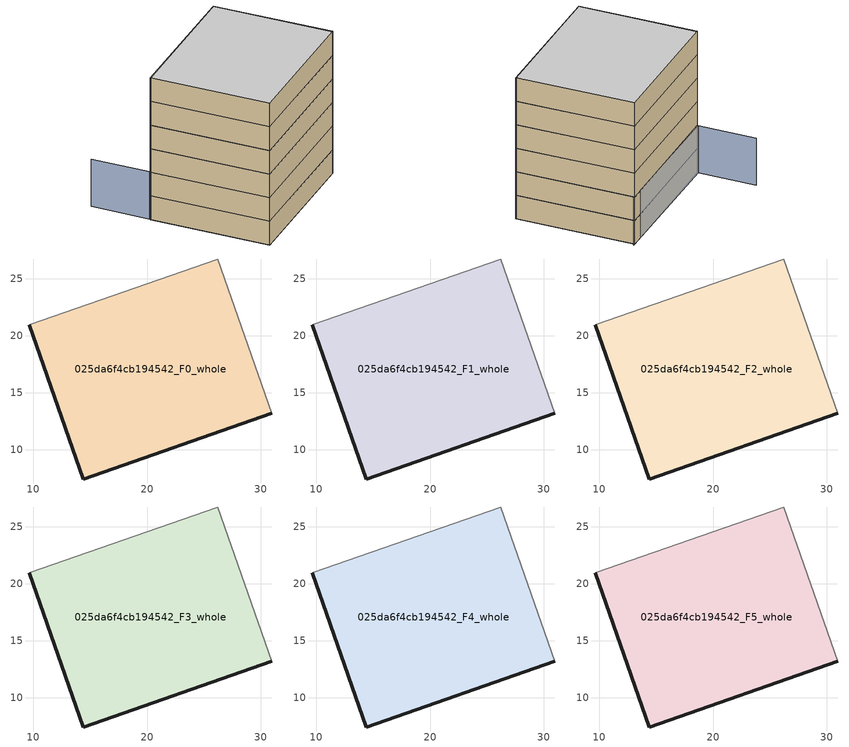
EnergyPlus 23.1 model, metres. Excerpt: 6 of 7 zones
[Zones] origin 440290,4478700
025da6f4cb194542_F0_whole
 floor ground (EU_floor_Construction): 30.93,13.2 26.19,26.75 9.66,20.96 14.4,7.42 z0
 wall outside (EU_wall_Construction): 30.93,13.2 14.4,7.42 9.66,20.96 z0:3
 wall adiabatic (EU_wall_Construction): 9.66,20.96 26.19,26.75 30.93,13.2 z0:3
025da6f4cb194542_F1_whole
 floor to 025da6f4cb194542_F0_whole (EU_floor_Construction): 30.93,13.2 26.19,26.75 9.66,20.96 14.4,7.42 z3
 wall outside (EU_wall_Construction): 30.93,13.2 14.4,7.42 9.66,20.96 z3:6
 wall adiabatic (EU_wall_Construction): 9.66,20.96 26.19,26.75 30.93,13.2 z3:6
025da6f4cb194542_F2_whole
 floor to 025da6f4cb194542_F1_whole (EU_floor_Construction): 30.93,13.2 26.19,26.75 9.66,20.96 14.4,7.42 z6
 wall outside (EU_wall_Construction): 30.93,13.2 14.4,7.42 9.66,20.96 z6:9
 wall adiabatic (EU_wall_Construction): 9.66,20.96 26.19,26.75 30.93,13.2 z6:9
025da6f4cb194542_F3_whole
 floor to 025da6f4cb194542_F2_whole (EU_floor_Construction): 30.93,13.2 26.19,26.75 9.66,20.96 14.4,7.42 z9
 wall outside (EU_wall_Construction): 30.93,13.2 14.4,7.42 9.66,20.96 z9:12
 wall adiabatic (EU_wall_Construction): 9.66,20.96 26.19,26.75 30.93,13.2 z9:12
025da6f4cb194542_F4_whole
 floor to 025da6f4cb194542_F3_whole (EU_floor_Construction): 30.93,13.2 26.19,26.75 9.66,20.96 14.4,7.42 z12
 wall outside (EU_wall_Construction): 30.93,13.2 14.4,7.42 9.66,20.96 z12:15
 wall adiabatic (EU_wall_Construction): 9.66,20.96 26.19,26.75 30.93,13.2 z12:15
025da6f4cb194542_F5_whole
 floor to 025da6f4cb194542_F4_whole (EU_floor_Construction): 30.93,13.2 26.19,26.75 9.66,20.96 14.4,7.42 z15
 wall outside (EU_wall_Construction): 30.93,13.2 14.4,7.42 9.66,20.96 z15:18
 wall adiabatic (EU_wall_Construction): 9.66,20.96 26.19,26.75 30.93,13.2 z15:18
 ceiling to 025da6f4cb194542_F6_whole (EU_floor_Construction): 26.19,26.75 30.93,13.2 14.4,7.42 9.66,20.96 z18
shading: 26.42,26.81 9.67,21.08 / 9.67,21.08 7.39,27.73 z0:6
[Building]
EU S2 Campaign: North Axis=0; Terrain=City; Solar Distribution=FullExterior
[Site:Location]
Madrid: Latitude=40.5; Longitude=-3.5; Time Zone=1; Elevation=609
[SizingPeriod:WeatherFileDays]
AnnualSizingPeriod: Begin Month=1; Begin Day of Month=1; End Month=12; End Day of Month=31; Day of Week for Start Day=Monday; Use Weather File Daylight Saving Period=No; Use Weather File Rain and Snow Indicators=No
[MATERIAL]
EU_InternalMass_Material: Roughness=MediumRough; Thickness=0.1; Conductivity=1; Density=1800; Specific Heat=900; Thermal Absorptance=0.9; Solar Absorptance=0.7; Visible Absorptance=0.7
[MATERIAL:NOMASS] Roughness=MediumRough; Thermal Absorptance=0.9; Solar Absorptance=0.7; Visible Absorptance=0.7
Name | Thermal Resistance
EU_wall_NoMass | 0.609216
EU_floor_NoMass | 0.568163
[CONSTRUCTION]
EU_wall_Construction: EU_wall_NoMass
EU_floor_Construction: EU_floor_NoMass
EU_InternalMass_Construction: EU_InternalMass_Material
[ZONE] Type=1; Multiplier=1; Ceiling Height=autocalculate; Floor Area=autocalculate; Part of Total Floor Area=Yes
Name | Volume
025da6f4cb194542_F0_whole | 754.194
025da6f4cb194542_F1_whole; 025da6f4cb194542_F2_whole; 025da6f4cb194542_F3_whole; 025da6f4cb194542_F4_whole; 025da6f4cb194542_F5_whole | 754.195
[INTERNALMASS] Construction=EU_InternalMass_Construction; Surface Area=251.398
Name | Zone or ZoneList
025da6f4cb194542_F0_whole_EU_InternalMass | 025da6f4cb194542_F0_whole
025da6f4cb194542_F1_whole_EU_InternalMass | 025da6f4cb194542_F1_whole
025da6f4cb194542_F2_whole_EU_InternalMass | 025da6f4cb194542_F2_whole
025da6f4cb194542_F3_whole_EU_InternalMass | 025da6f4cb194542_F3_whole
025da6f4cb194542_F4_whole_EU_InternalMass | 025da6f4cb194542_F4_whole
025da6f4cb194542_F5_whole_EU_InternalMass | 025da6f4cb194542_F5_whole
[OTHEREQUIPMENT] Fuel Type=Electricity; Design Level Calculation Method=Watts/Area; Power per Zone Floor Area=1; Fraction Latent=0; Fraction Radiant=0; Fraction Lost=0; Carbon Dioxide Generation Rate=0; EndUse Subcategory=EU_Step8_InternalGains
Name | Zone or ZoneList or Space or SpaceList | Schedule
EU_Step8_InternalGain_025da6f4cb194542_F0_whole_f000 | 025da6f4cb194542_F0_whole | EU_Step8_GainSchedule_025da6f4cb194542_F0_whole_f000
EU_Step8_InternalGain_025da6f4cb194542_F1_whole_f000 | 025da6f4cb194542_F1_whole | EU_Step8_GainSchedule_025da6f4cb194542_F1_whole_f000
EU_Step8_InternalGain_025da6f4cb194542_F2_whole_f000 | 025da6f4cb194542_F2_whole | EU_Step8_GainSchedule_025da6f4cb194542_F2_whole_f000
EU_Step8_InternalGain_025da6f4cb194542_F3_whole_f000 | 025da6f4cb194542_F3_whole | EU_Step8_GainSchedule_025da6f4cb194542_F3_whole_f000
EU_Step8_InternalGain_025da6f4cb194542_F4_whole_f000 | 025da6f4cb194542_F4_whole | EU_Step8_GainSchedule_025da6f4cb194542_F4_whole_f000
EU_Step8_InternalGain_025da6f4cb194542_F5_whole_f000 | 025da6f4cb194542_F5_whole | EU_Step8_GainSchedule_025da6f4cb194542_F5_whole_f000
[ZONEVENTILATION:DESIGNFLOWRATE] Schedule=EU_AlwaysOn; Design Flow Rate Calculation Method=AirChanges/Hour; Air Changes per Hour=0.752966; Ventilation Type=Natural; Fan Pressure Rise=0; Fan Total Efficiency=1; Constant Term Coefficient=1; Temperature Term Coefficient=0; Velocity Term Coefficient=0; Velocity Squared Term Coefficient=0; Minimum Indoor Temperature=-100; Maximum Indoor Temperature=100; Delta Temperature=-100; Minimum Outdoor Temperature=-100; Maximum Outdoor Temperature=100; Maximum Wind Speed=40
Name | Zone or ZoneList or Space or SpaceList
EU_ConstantAir_025da6f4cb194542_F0_whole | 025da6f4cb194542_F0_whole
EU_ConstantAir_025da6f4cb194542_F1_whole | 025da6f4cb194542_F1_whole
EU_ConstantAir_025da6f4cb194542_F2_whole | 025da6f4cb194542_F2_whole
EU_ConstantAir_025da6f4cb194542_F3_whole | 025da6f4cb194542_F3_whole
EU_ConstantAir_025da6f4cb194542_F4_whole | 025da6f4cb194542_F4_whole
EU_ConstantAir_025da6f4cb194542_F5_whole | 025da6f4cb194542_F5_whole
[HVACTEMPLATE:THERMOSTAT] Constant Heating Setpoint=20; Constant Cooling Setpoint=50
EU_HeatOnly_025da6f4cb194542_F0_whole; EU_HeatOnly_025da6f4cb194542_F1_whole; EU_HeatOnly_025da6f4cb194542_F2_whole; EU_HeatOnly_025da6f4cb194542_F3_whole; EU_HeatOnly_025da6f4cb194542_F4_whole; EU_HeatOnly_025da6f4cb194542_F5_whole; EU_HeatOnly_025da6f4cb194542_F6_whole
[HVACTEMPLATE:ZONE:IDEALLOADSAIRSYSTEM] System Availability Schedule=EU_AlwaysOn; Maximum Heating Supply Air Temperature=50; Minimum Cooling Supply Air Temperature=13; Maximum Heating Supply Air Humidity Ratio=0.0156; Minimum Cooling Supply Air Humidity Ratio=0.0077; Heating Limit=NoLimit; Cooling Limit=NoLimit; Heating Availability Schedule=EU_AlwaysOn; Cooling Availability Schedule=EU_CoolingOff; Dehumidification Control Type=ConstantSensibleHeatRatio; Cooling Sensible Heat Ratio=0.7; Dehumidification Setpoint=60; Humidification Control Type=None; Humidification Setpoint=30; Outdoor Air Method=None; Outdoor Air Flow Rate per Person=0.00944; Outdoor Air Flow Rate per Zone Floor Area=0; Outdoor Air Flow Rate per Zone=0; Demand Controlled Ventilation Type=None; Outdoor Air Economizer Type=NoEconomizer; Heat Recovery Type=None; Sensible Heat Recovery Effectiveness=0.7; Latent Heat Recovery Effectiveness=0.65
Name | Template Thermostat
025da6f4cb194542_F0_whole | EU_HeatOnly_025da6f4cb194542_F0_whole
025da6f4cb194542_F1_whole | EU_HeatOnly_025da6f4cb194542_F1_whole
025da6f4cb194542_F2_whole | EU_HeatOnly_025da6f4cb194542_F2_whole
025da6f4cb194542_F3_whole | EU_HeatOnly_025da6f4cb194542_F3_whole
025da6f4cb194542_F4_whole | EU_HeatOnly_025da6f4cb194542_F4_whole
025da6f4cb194542_F5_whole | EU_HeatOnly_025da6f4cb194542_F5_whole
[SIZING:ZONE] Zone Cooling Design Supply Air Temperature Input Method=SupplyAirTemperature; Zone Cooling Design Supply Air Temperature=13; Zone Heating Design Supply Air Temperature Input Method=SupplyAirTemperature; Zone Heating Design Supply Air Temperature=50; Zone Cooling Design Supply Air Humidity Ratio=0.008; Zone Heating Design Supply Air Humidity Ratio=0.008; Cooling Design Air Flow Method=DesignDay; Cooling Design Air Flow Rate=0; Cooling Minimum Air Flow per Zone Floor Area=0.000762; Cooling Minimum Air Flow=0; Cooling Minimum Air Flow Fraction=0.2; Heating Design Air Flow Method=DesignDay; Heating Design Air Flow Rate=0; Heating Maximum Air Flow per Zone Floor Area=0.002032; Heating Maximum Air Flow=0.141576; Heating Maximum Air Flow Fraction=0.3; Account for Dedicated Outdoor Air System=No; Dedicated Outdoor Air System Control Strategy=NeutralSupplyAir; Dedicated Outdoor Air Low Setpoint Temperature for Design=autosize; Dedicated Outdoor Air High Setpoint Temperature for Design=autosize; Zone Load Sizing Method=Sensible Load Only No Latent Load; Zone Latent Cooling Design Supply Air Humidity Ratio Input Method=HumidityRatioDifference; Zone Cooling Design Supply Air Humidity Ratio Difference=0.005; Zone Latent Heating Design Supply Air Humidity Ratio Input Method=HumidityRatioDifference; Zone Humidification Design Supply Air Humidity Ratio Difference=0.005
025da6f4cb194542_F0_whole; 025da6f4cb194542_F1_whole; 025da6f4cb194542_F2_whole; 025da6f4cb194542_F3_whole; 025da6f4cb194542_F4_whole; 025da6f4cb194542_F5_whole
[SCHEDULE:CONSTANT]
Name | Hourly Value
EU_AlwaysOn | 1
EU_CoolingOff | 0
[SCHEDULE:FILE] Column Number=1; Rows to Skip at Top=0; Number of Hours of Data=8760; Column Separator=Comma; Interpolate to Timestep=No; Minutes per Item=60; Adjust Schedule for Daylight Savings=Yes
Name | File
EU_Step8_GainSchedule_025da6f4cb194542_F0_whole_f000 | ../../schedules/025da6f4cb194542/025da6f4cb194542_F0_whole_f000_gain.csv
EU_Step8_GainSchedule_025da6f4cb194542_F1_whole_f000 | ../../schedules/025da6f4cb194542/025da6f4cb194542_F1_whole_f000_gain.csv
EU_Step8_GainSchedule_025da6f4cb194542_F2_whole_f000 | ../../schedules/025da6f4cb194542/025da6f4cb194542_F2_whole_f000_gain.csv
EU_Step8_GainSchedule_025da6f4cb194542_F3_whole_f000 | ../../schedules/025da6f4cb194542/025da6f4cb194542_F3_whole_f000_gain.csv
EU_Step8_GainSchedule_025da6f4cb194542_F4_whole_f000 | ../../schedules/025da6f4cb194542/025da6f4cb194542_F4_whole_f000_gain.csv
EU_Step8_GainSchedule_025da6f4cb194542_F5_whole_f000 | ../../schedules/025da6f4cb194542/025da6f4cb194542_F5_whole_f000_gain.csv
